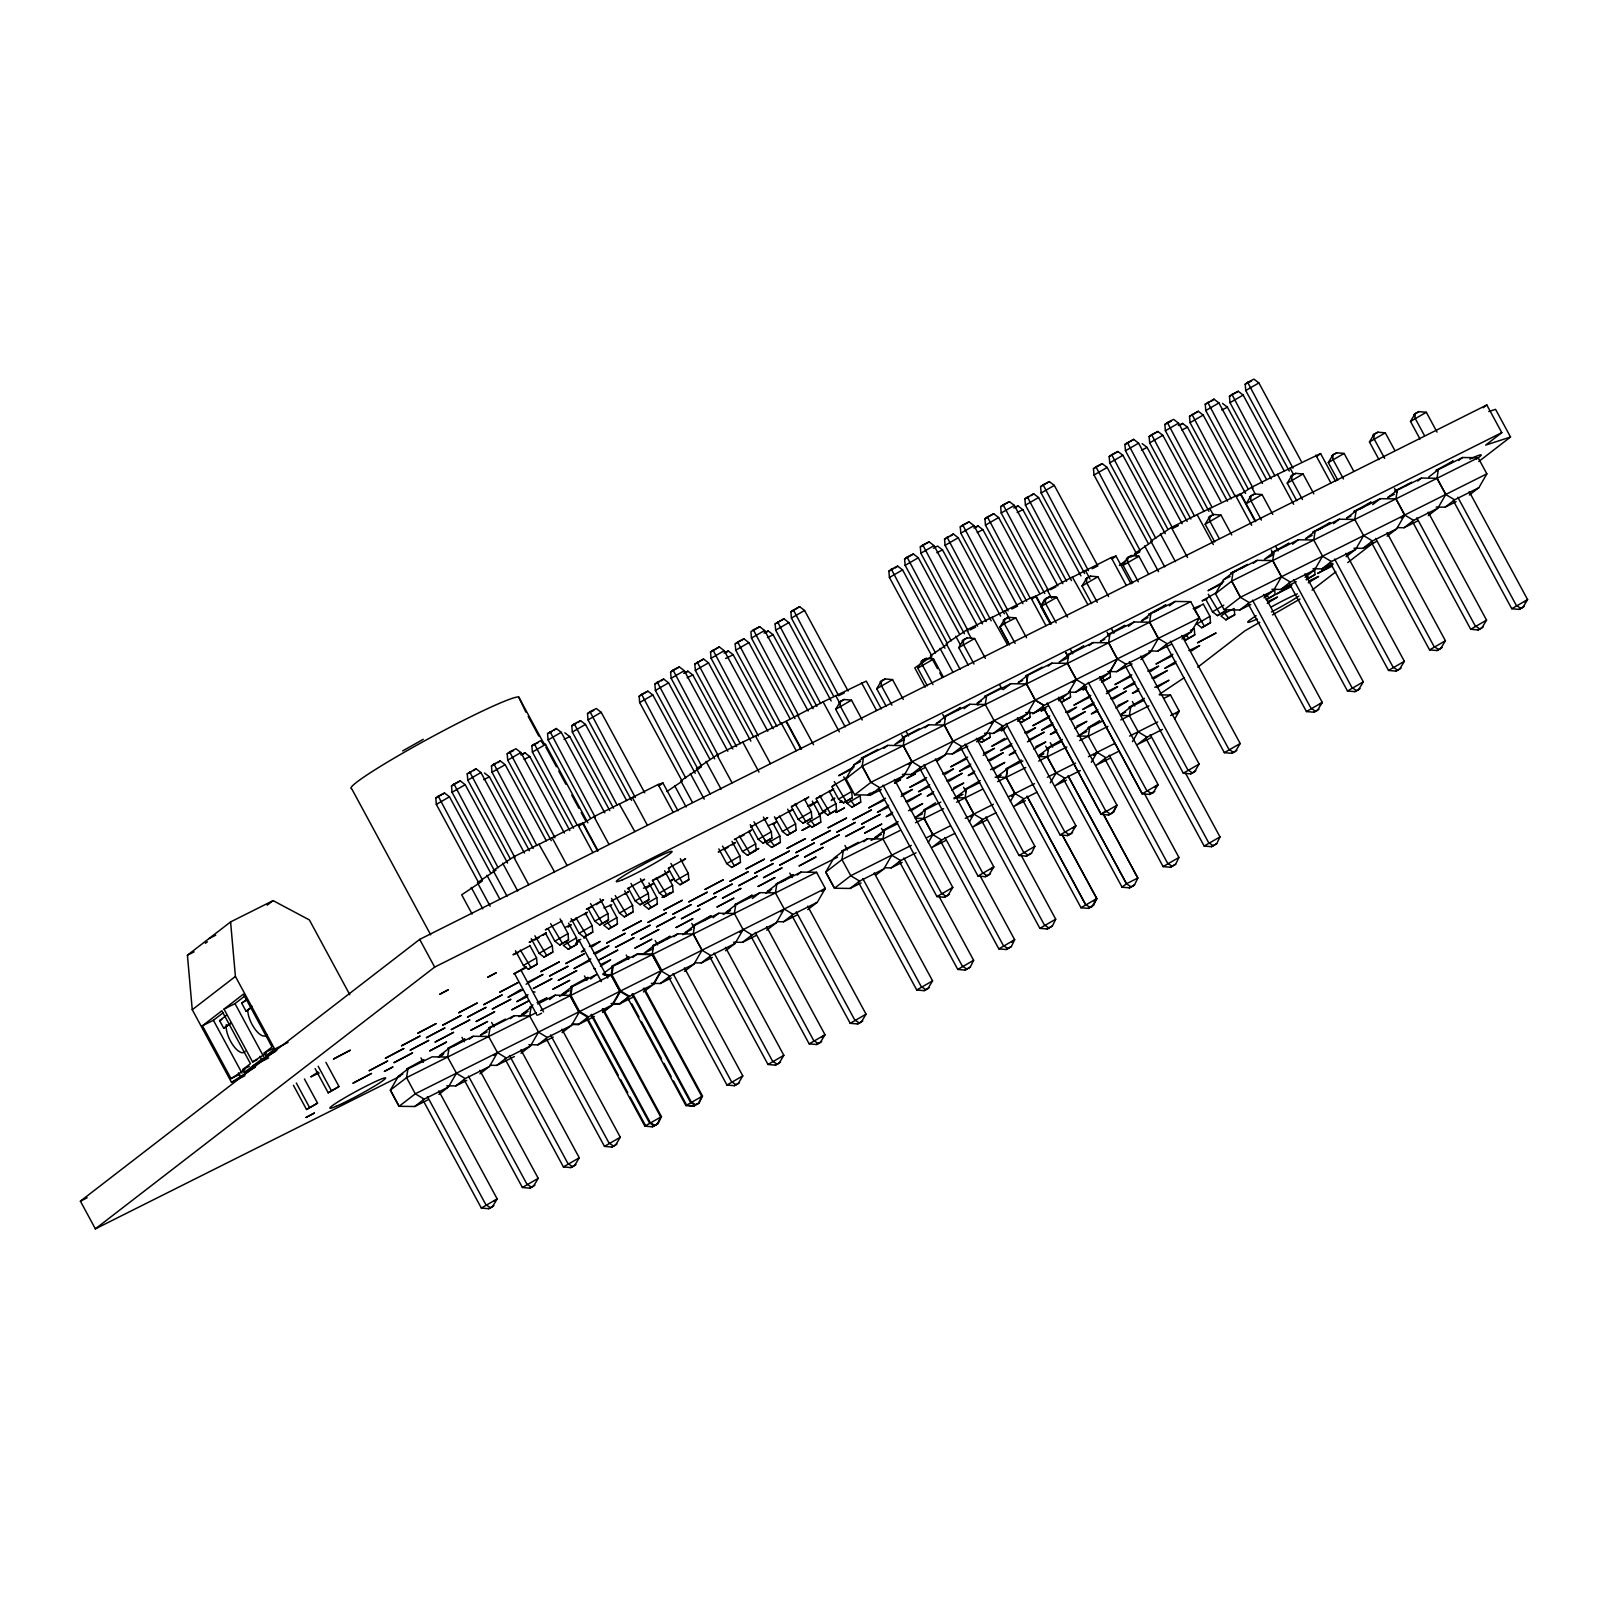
<?xml version="1.0" encoding="UTF-8"?>
<svg xmlns="http://www.w3.org/2000/svg" width="1608" height="1608" viewBox="0 0 1608 1608"><rect width="100%" height="100%" fill="white"/><g stroke="black" fill="none" stroke-linecap="round" stroke-linejoin="round"><path stroke-width="1.5" d="M862.23 719.982L851.516 700.163L844.16 699.5L840.461 701.369L840.14 705.852L849.687 723.479M903.274 699.44L892.561 679.601L885.204 678.958L881.485 680.807L881.184 685.289L891.917 705.128M943.132 676.666L933.605 659.039L926.248 658.396L922.53 660.265L922.228 664.747L932.962 684.566M985.362 658.315L974.629 638.497L967.292 637.853L963.574 639.703L963.272 644.185L974.006 664.024M1015.15 643.401L1004.317 623.623L1004.739 619.1L999.834 627.08L1009.382 644.707M1050.406 624.145L1040.879 606.517L1056.838 597.332L1049.501 596.689L1045.662 598.598L1045.361 603.08L1056.195 622.859M1108.595 596.608L1097.882 576.769L1090.546 576.126L1086.827 577.996L1086.505 582.458L1097.239 602.296M1148.454 573.835L1138.926 556.207L1131.57 555.564L1127.851 557.433L1127.55 561.916L1138.283 581.734M1231.728 534.941L1220.995 515.103L1213.658 514.459L1209.94 516.329L1209.638 520.791L1219.165 538.419M1272.772 514.379L1262.039 494.56L1254.702 493.917L1250.984 495.766L1250.682 500.249L1261.396 520.087M1313.816 493.837L1303.083 473.998L1295.746 473.355L1292.028 475.224L1291.726 479.686L1302.44 499.525M1353.655 471.064L1344.127 453.436L1336.791 452.793L1333.072 454.662L1332.771 459.144L1343.484 478.963M1394.819 450.461L1385.292 432.833L1377.935 432.19L1374.217 434.039L1373.915 438.522L1384.649 458.36M1437.049 432.11L1426.336 412.271L1418.98 411.628L1415.261 413.497L1414.96 417.979L1424.487 435.607M488.752 1036.477L473.174 1036.276L448.933 1048.416L447.607 1057.099L456.451 1073.179L448.431 1087.008L424.21 1099.148L415.286 1093.802L406.563 1077.641L407.889 1068.978L432.13 1056.838L447.707 1057.039M529.796 1015.934L514.218 1015.733L489.978 1027.854L488.651 1036.537L497.475 1052.637L506.299 1058.024L530.519 1045.903L538.519 1032.075L529.675 1015.995L531.022 1007.311L521.494 1014.668L528.087 1011.352M602.94 973.865L613.231 966.147L611.884 974.81L620.728 990.91L612.728 1004.739L587.744 1017.241L578.82 1011.894L570.096 995.754L571.443 987.071L596.407 974.569L590.679 978.97M571.523 1024.517L578.217 1024.597L588.488 1016.859L579.563 1011.512L570.84 995.372L572.187 986.689L561.895 994.427L569.252 990.749M653.511 945.966L652.185 954.629L660.908 970.79L669.832 976.136L694.053 963.996L702.073 950.167L693.329 934.027L677.752 933.826L653.511 945.966L643.984 953.323L652.788 948.901M734.374 913.465L718.796 913.264L694.555 925.404L693.229 934.087L701.952 950.227L710.877 955.574L735.097 943.434L743.117 929.625L734.374 913.465L735.72 904.801L759.941 892.661L775.538 892.862M776.764 884.239L775.418 892.922L784.262 909.002L793.066 914.409L817.306 902.269L825.306 888.46L816.583 872.3L800.985 872.099L776.764 884.239L767.217 891.596L771.619 889.385M843.295 850.913L833.748 858.27L825.748 872.099L834.492 888.239L850.793 875.697L841.949 859.597L843.295 850.913L867.516 838.773L883.114 838.994M904.54 736.966L903.193 745.65L911.937 761.79L904.038 775.558L879.817 787.699L870.893 782.352L862.169 766.212L863.496 757.529L887.737 745.388L903.314 745.589L912.037 761.73L920.861 767.137L945.082 754.996L953.082 741.187L944.358 725.027L928.781 724.826L904.54 736.966L895.013 744.323L903.817 739.921M897.545 823.738L884.34 830.371L882.993 839.034L891.837 855.134L883.837 868.963L876.199 874.832M940.801 802.09L925.384 809.809L924.037 818.492L932.761 834.632L941.685 839.979L954.911 833.366M985.402 704.485L969.805 704.284L945.584 716.404L944.238 725.087L952.981 741.248L961.906 746.574L986.126 734.454L994.126 720.625L985.282 704.545L986.629 695.862L1010.849 683.722L1026.447 683.923L1035.17 700.083L1044.094 705.409L1034.446 712.826L1047.773 706.153M979.634 782.634L966.428 789.247L965.081 797.93L973.805 814.07L982.729 819.417L995.955 812.804M1010.387 801.367L1014.97 793.468L1006.226 777.327L1007.573 768.644L1022.889 760.986M1066.405 780.101L1055.29 785.669L1064.938 778.252L1055.893 772.966L1047.17 756.825L1048.617 748.082L1038.969 755.499L1043.491 753.247M1089.119 645.552L1093.058 642.557L1068.717 654.757L1067.37 663.421L1076.214 679.521L1085.139 684.867L1109.359 672.727L1117.379 658.918L1108.636 642.758L1109.862 634.135L1134.102 621.994L1149.68 622.216L1158.403 638.356L1150.403 652.185L1140.876 659.541M1091.33 762.232L1097.159 752.303L1088.314 736.223L1089.661 727.54L1102.867 720.907M1132.494 741.63L1138.203 731.74L1129.359 715.66L1130.705 706.977L1143.911 700.364M1150.906 613.593L1149.579 622.256L1158.303 638.416L1167.227 643.763L1191.448 631.622L1199.447 617.794L1190.724 601.653L1175.146 601.452L1150.906 613.593L1141.379 620.949L1147.971 617.633M1273.536 590.518L1249.315 602.638L1240.391 597.312L1231.648 581.151L1232.994 572.468L1257.215 560.348L1272.812 560.549L1281.536 576.689L1273.536 590.518L1263.988 597.874M1313.857 539.986L1298.259 539.785L1274.038 551.926L1272.692 560.609L1281.415 576.749L1290.34 582.096L1314.58 569.956L1322.58 556.147L1313.736 540.047L1315.083 531.364L1339.303 519.223L1354.901 519.444M1394.337 494.259L1387.744 497.555L1397.272 490.199L1421.512 478.058L1437.09 478.279L1445.813 494.42L1437.813 508.228L1413.593 520.369L1404.668 515.022L1395.925 498.882L1380.347 498.681L1356.127 510.821L1354.78 519.484L1363.624 535.585L1372.428 540.991L1396.669 528.851L1404.668 515.022L1396.045 498.822M1395.925 498.882L1397.272 490.199M1438.316 469.636L1436.969 478.32L1445.713 494.48L1454.637 499.827L1478.857 487.686L1486.857 473.857L1478.134 457.717L1462.536 457.516L1438.316 469.636L1428.788 477.013M422.964 1100.073L481.335 1208.05L488.691 1208.693L492.41 1206.824L497.173 1198.905L438.803 1090.927M464.008 1079.511L522.379 1187.488L529.736 1188.131L533.434 1186.282L538.218 1178.342L479.847 1070.365M505.053 1058.968L563.423 1166.946L570.76 1167.589L574.478 1165.72L579.262 1157.8L520.891 1049.823M546.097 1038.406L604.467 1146.383L611.804 1147.027L615.522 1145.157L620.306 1137.238L561.936 1029.261M845.205 726.937L835.678 709.289L840.461 701.369M657.411 1123.791L660.727 1116.997L602.337 1009.02M655.943 1124.937L658.154 1123.429L661.471 1116.635L603.08 1008.658M886.249 706.374L876.722 688.747L881.485 680.807M698.455 1103.249L701.771 1096.455L643.381 988.478M696.988 1104.374L699.199 1102.867L702.515 1096.073L644.125 988.096M927.293 685.812L917.766 668.184L922.53 660.265M668.586 977.061L726.957 1085.038L734.313 1085.681L738.032 1083.812L742.795 1075.893L684.425 967.915M968.338 665.27L958.79 647.642L963.574 639.703M709.63 956.499L768.001 1064.476L775.357 1065.119L779.076 1063.27L783.84 1055.33L725.469 947.353M750.775 935.896L809.166 1043.873L816.502 1044.517L820.221 1042.647L825.004 1034.728L766.614 926.751M791.819 915.334L850.21 1023.311L857.546 1023.954L861.265 1022.105L866.049 1014.166L807.658 906.188M1091.571 603.543L1082.043 585.915L1086.827 577.996M878.571 788.623L936.941 896.601L944.278 897.244L947.996 895.375L952.78 887.455L894.41 779.478M1132.615 582.98L1123.087 565.353L1127.851 557.433M858.35 882.028L916.741 989.985L924.077 990.649L927.796 988.779L932.58 980.86L874.189 872.883M919.615 768.061L977.986 876.038L985.322 876.682L989.041 874.832L993.824 866.893L935.454 758.936M899.395 861.466L957.785 969.443L965.122 970.086L970.307 967.091L973.624 960.298L939.072 896.4M960.639 747.519L1019.03 855.496L1026.366 856.139L1031.552 853.144L1034.869 846.351L976.478 738.373L981.423 742.333L990.186 737.268L989.824 733.047M1214.703 541.876L1205.156 524.248L1209.94 516.329M940.439 840.904L998.829 948.881L1006.166 949.524L1011.352 946.549L1014.668 939.735L980.116 875.837M1001.683 726.957L1060.074 834.934L1067.41 835.577L1071.129 833.728L1075.913 825.788L1017.522 717.811M1250.984 495.766L1246.2 503.706L1262.039 494.56M981.483 820.361L1039.873 928.339L1047.21 928.982L1052.396 925.987L1055.712 919.193L1021.16 855.275M1113.64 812.04L1116.957 805.246L1058.566 697.269M1042.848 706.354L1101.219 814.331L1108.575 814.975L1112.294 813.105L1117.057 805.186L1101.118 814.372L1042.728 706.414M1296.772 500.771L1287.244 483.144L1292.028 475.224M1093.44 905.425L1096.736 898.631L1062.185 834.733L1096.857 898.57L1091.973 906.55M1153.217 792.603L1158.102 784.624L1099.611 676.707M1337.816 480.209L1328.288 462.581L1333.072 454.662M1134.464 884.882L1137.901 878.028L1103.349 814.11L1137.781 878.068L1126.424 883.777L1068.034 775.8L1126.545 883.717L1121.942 887.214L1129.399 887.817L1133.117 885.948M1124.937 665.25L1183.307 773.207L1190.664 773.87L1194.362 772.001L1199.146 764.081L1140.775 656.104M1378.981 459.607L1369.453 441.979L1374.217 434.039M1104.716 758.634L1163.107 866.611L1170.443 867.255L1175.629 864.26L1178.945 857.466L1144.393 793.568M1165.981 644.687L1224.351 752.665L1231.688 753.308L1235.406 751.438L1240.19 743.519L1181.82 635.542M1420.025 439.044L1410.497 421.417L1415.261 413.497M1145.76 738.072L1204.151 846.049L1211.487 846.692L1216.673 843.718L1219.99 836.904L1185.438 773.006M1248.049 603.583L1306.44 711.56L1313.776 712.203L1317.495 710.334L1322.278 702.415L1263.888 594.437M1289.093 583.021L1347.484 690.998L1354.82 691.641L1358.539 689.792L1363.323 681.852L1304.932 573.875M1330.138 562.478L1388.528 670.435L1395.865 671.099L1399.583 669.229L1404.367 661.31L1345.976 553.333M1371.182 541.916L1429.572 649.893L1436.909 650.536L1440.627 648.667L1445.411 640.748L1387.021 532.771M1412.347 521.314L1470.717 629.271L1478.053 629.934L1481.772 628.065L1486.556 620.125L1428.185 512.168M1453.371 500.751L1511.761 608.728L1519.098 609.372L1522.816 607.502L1527.6 599.583L1469.209 491.606M407.889 1068.978L398.362 1076.335L390.362 1090.144L399.085 1106.304L414.683 1106.505L427.889 1099.872M479.948 1073.802L489.475 1066.446L497.475 1052.637L493.777 1055.471M562.036 1032.698L571.564 1025.341L579.563 1011.512M653.029 984.558L661.029 970.729L652.285 954.589L636.708 954.368L632.889 957.323M653.773 984.176L661.772 970.348L653.029 954.207L637.451 954.006L612.487 966.508L611.14 975.192L619.864 991.332L628.788 996.679L653.773 984.176L643.481 991.915M881.284 789.528L870.27 795.055L854.692 794.854L845.969 778.694L853.969 764.885L863.496 757.529M766.714 930.188L776.262 922.831L784.262 909.002L780.543 911.836M928.298 842.471L932.881 834.572L924.158 818.432L915.253 818.311M1017.623 721.248L1027.17 713.892L1035.17 700.083M969.343 821.929L973.925 814.03L965.202 797.869L954.067 797.729M1068.215 693.349L1076.335 679.46L1067.591 663.32L1051.893 663.179L1027.673 675.3L1026.326 683.983L1027.793 675.239L1018.125 682.656L1022.648 680.405M1092.937 642.617L1108.636 642.758L1117.258 658.958L1109.259 672.787L1099.832 680.083M1050.285 782.794L1056.114 772.865L1047.27 756.765M1250.783 604.487L1239.768 609.995L1224.19 609.794L1215.447 593.654L1223.447 579.825L1232.994 572.468M1174.684 719.098L1179.247 711.198L1170.524 695.038L1159.388 694.897M1346.077 556.77L1355.624 549.413L1363.624 535.585M529.695 945.946L513.012 954.73L518.419 952.459M561.996 921.022L545.333 929.806L547.122 929.223M505.414 1019.11L488.752 1027.894L490.54 1027.311M535.042 992.035L533.635 991.915M584.749 938.067L583.704 937.966M611.784 904.842L603.904 907.997M593.975 968.639L595.261 968.74M878.068 749.388L861.385 758.172L866.792 755.901M919.113 728.846L902.43 737.61L904.239 737.027M858.411 842.331L841.728 851.114L843.537 850.531M1001.201 687.721L984.518 696.505L986.327 695.922M1042.245 667.179L1025.562 675.943L1027.371 675.36M1202.543 604.608L1193.176 608.548M1247.466 564.408L1230.783 573.172L1236.19 570.9M1411.623 482.179L1394.96 490.963L1396.769 490.38M554.479 871.757L539.002 844.341L577.815 824.723L582.578 823.175L597.613 850.994M634.798 831.537L619.341 804.1L658.134 784.503L662.898 782.955L677.953 810.774M758.996 772.061L742.795 742.112L785.93 721.329L800.965 749.147M839.316 731.821L823.115 701.872L866.27 681.109L881.305 708.927M1007.573 644.848L992.096 617.432L1030.909 597.814L1035.673 596.266L1050.707 624.085M1087.892 604.628L1072.435 577.192L1111.228 557.594L1115.992 556.046L1131.027 583.845M1213.316 544.529L1197.116 514.58L1240.25 493.817L1255.285 521.615M1293.636 504.289L1277.435 474.34L1320.59 453.577L1335.625 481.395M244.878 1075.712L231.532 1082.385L192.256 1009.723L187.412 955.212L230.587 921.927L273.099 900.621L309.379 919.937L349.8 994.709M267.209 905.163L273.099 900.621M478.681 882.752L436.331 804.402L435.788 798.091L438.26 796.181L444.552 793.025L449.476 796.804L490.661 872.983M494.42 870.611L452.049 792.282L451.506 785.95L453.999 784.041L460.27 780.885L465.194 784.684L507.565 863.034M510.138 858.491L467.787 780.141L467.245 773.83L476.008 768.765L480.933 772.543L524.469 853.064M444.552 793.025L435.788 798.091M460.27 780.885L451.506 785.95M473.536 770.674L476.008 768.765M436.331 804.402L449.476 796.804M452.049 792.282L465.194 784.684M467.787 780.141L480.933 772.543M533.193 848.441L492.008 772.262L491.465 765.951L493.937 764.041L500.229 760.885L505.153 764.684L546.338 840.843M551.263 840.662L507.726 760.142L507.183 753.81L509.656 751.901L515.947 748.745L520.871 752.544L564.408 833.065M497.756 762.795L500.229 760.885M492.008 772.262L505.153 764.684M507.726 760.142L520.871 752.544M573.574 828.22L532.389 752.041L531.846 745.73L540.61 740.665L545.534 744.444L587.885 822.793M590.478 818.251L548.107 739.921L547.564 733.59L556.328 728.524L561.252 732.323L604.789 812.844M522.399 754.715L524.891 752.785L529.816 756.584L569.815 830.572M553.856 730.434L556.328 728.524M192.256 1009.723L235.411 976.438L230.587 921.927M532.389 752.041L545.534 744.444M548.107 739.921L561.252 732.323M613.512 808.201L572.327 732.042L571.785 725.71L574.257 723.801L580.548 720.665L585.473 724.444L626.658 800.623M631.582 800.422L588.046 719.902L587.503 713.59L589.995 711.681L596.287 708.525L601.211 712.324L644.748 792.844M578.076 722.575L580.548 720.665M572.327 732.042L585.473 724.444M588.046 719.902L601.211 712.324M239.793 1074.224L231.029 1078.626L202.447 1025.763L221.864 1010.769L250.446 1063.632L242.707 1069.601L244.295 1072.536L255.27 1067.049L231.532 1082.385M256.999 1059.772L252.597 1061.963L224.035 1009.12L243.451 994.126L272.033 1046.989L264.194 1053.019L265.782 1055.953L276.757 1050.466M202.447 1025.763L213.402 1020.276L223.13 1012.779M224.035 1009.12L234.989 1003.613L244.697 996.136M682.053 780.905L639.682 702.555L639.14 696.244L641.612 694.334L647.903 691.179L652.828 694.978L695.199 773.307M697.771 768.785L655.401 690.435L654.878 684.103L657.35 682.194L663.642 679.058L668.566 682.837L709.751 759.016M714.676 758.815L671.139 678.295L670.596 671.983L673.069 670.074L679.36 666.918L684.284 670.697L727.821 751.237M231.049 1023.251L223.773 1028.296L219.613 1020.618L226.406 1015.372M251.33 1007.754L246.044 1011.231L241.702 1003.191L246.346 999.613M246.989 999.714L241.702 1003.191M647.903 691.179L639.14 696.244M661.149 680.968L663.642 679.058M679.36 666.918L670.596 671.983M639.682 702.555L652.828 694.978M655.401 690.435L668.566 682.837M671.139 678.295L684.284 670.697M736.544 746.594L695.359 670.415L694.817 664.104L703.58 659.039L708.505 662.838L750.876 741.187M753.448 736.645L711.078 658.295L710.535 651.964L719.299 646.918L724.223 650.697L767.78 731.218M223.773 1028.296L230.547 1023.05M246.044 1011.231L252.235 1006.447M685.39 673.089L687.862 671.179L692.787 674.958L732.786 748.966M703.58 659.039L694.817 664.104M719.299 646.918L710.535 651.964M695.359 670.415L708.505 662.838M711.078 658.295L724.223 650.697M776.925 726.374L735.74 650.195L735.198 643.883L737.67 641.974L743.961 638.818L748.886 642.617L790.071 718.776M808.161 710.997L764.604 630.477L759.679 626.698L753.388 629.833L750.916 631.743L751.459 638.074L794.995 718.595M725.771 652.868L728.243 650.959L733.168 654.737L773.167 728.725M743.961 638.818L735.198 643.883M759.679 626.698L753.026 630.698M735.74 650.195L748.886 642.617M751.459 638.074L764.604 630.477M816.864 706.374L775.679 630.195L775.136 623.884L783.92 618.819L788.845 622.597L831.195 700.947M833.768 696.405L791.417 618.055L790.875 611.743L799.638 606.678L804.563 610.477L848.099 690.998M765.709 632.848L768.182 630.939L773.106 634.738L813.125 708.726M783.92 618.819L775.136 623.884M799.638 606.678L790.875 611.743M775.679 630.195L788.845 622.597M791.417 618.055L804.563 610.477M482.199 881.124L461.697 894.812L472.109 914.068M496.088 870.049L477.435 882.671L490.159 906.208M539.444 843.959L513.635 856.863L493.153 870.551L507.043 896.219M231.029 1078.626L244.979 1069.642M252.597 1061.963L266.466 1053.059M931.776 655.843L889.425 577.493L888.882 571.162L891.355 569.252L897.646 566.116L902.57 569.895L944.941 648.245M947.514 643.702L905.143 565.353L904.6 559.041L907.073 557.132L913.364 553.976L918.289 557.775L959.473 633.934M964.398 633.753L920.861 553.232L920.319 546.901L922.811 544.991L929.102 541.856L934.027 545.635L977.563 626.155M895.174 568.026L897.646 566.116M913.364 553.976L904.6 559.041M929.102 541.856L920.319 546.901M244.295 1072.536L261.481 1059.29L275.31 1051.572M265.782 1055.953L274.707 1049.079L288.033 1042.406M400.291 1076.154L95.374 1228.854L80.4 1201.156L419.688 939.394L1486.817 404.955L1501.792 432.652L1485.651 445.114L1510.535 437.014L1495.561 409.336L1488.767 411.527M889.425 577.493L902.57 569.895M905.143 565.353L918.289 557.775M920.861 553.232L934.027 545.635M986.287 621.532L945.082 545.353L944.559 539.042L953.323 533.977L958.247 537.755L1000.598 616.105M1004.357 613.754L960.82 533.213L960.277 526.901L962.75 524.992L969.041 521.836L973.966 525.635L1017.502 606.156L1011.834 608.99M950.851 535.886L953.323 533.977M969.041 521.836L960.277 526.901M578.759 826.13L593.975 816.643L619.763 803.719M945.082 545.353L958.247 537.755M960.82 533.213L973.966 525.635M1026.668 601.291L985.463 525.133L984.94 518.801L987.412 516.892L993.704 513.756L998.628 517.535L1039.813 593.714M1044.738 593.513L1001.201 512.992L1000.658 506.681L1003.131 504.771L1009.422 501.616L1014.346 505.414L1057.883 585.935M975.493 527.786L977.965 525.876L982.89 529.675L1022.909 603.663M993.704 513.756L984.94 518.801M1009.422 501.616L1000.658 506.681M985.463 525.133L998.628 517.535M1001.201 512.992L1014.346 505.414M1066.606 581.292L1025.422 505.113L1024.879 498.802L1033.642 493.736L1038.567 497.535L1080.938 575.885M1084.676 573.513L1041.14 492.993L1040.597 486.681L1043.09 484.752L1049.361 481.616L1054.285 485.395L1097.842 565.915L1092.174 568.75M1015.452 507.786L1017.924 505.877L1022.849 509.656L1062.848 583.664M1031.17 495.646L1033.642 493.736M1049.361 481.616L1040.597 486.681M659.099 785.89L662.898 782.955M1025.422 505.113L1038.567 497.535M1041.14 492.993L1054.285 485.395M95.374 1228.854L434.662 967.091L1501.792 432.652M666.958 791.498L681.892 781.387M699.44 768.202L680.787 780.845L692.344 802.231M710.394 794.372L696.505 768.704L717.007 755.016L742.795 742.112M1136.374 553.373L1094.003 475.023L1093.46 468.712L1095.932 466.802L1102.224 463.647L1107.148 467.446L1148.333 543.604M1152.092 541.253L1109.721 462.903L1109.198 456.571L1111.671 454.662L1117.962 451.526L1122.886 455.305L1165.237 533.655M1167.81 529.112L1125.459 450.763L1124.917 444.451L1133.68 439.386L1138.605 443.185L1182.141 523.705M1102.224 463.647L1093.46 468.712M1117.962 451.526L1109.198 456.571M1133.68 439.386L1124.917 444.451M1094.003 475.023L1107.148 467.446M1109.721 462.903L1122.886 455.305M1125.459 450.763L1138.605 443.185M1190.865 519.062L1149.68 442.883L1149.137 436.572L1151.609 434.662L1157.901 431.507L1162.825 435.306L1204.01 511.465M1208.935 511.284L1165.398 430.763L1164.855 424.452L1167.348 422.522L1173.619 419.386L1178.543 423.165L1220.914 501.515M1157.901 431.507L1149.137 436.572M1149.68 442.883L1162.825 435.306M1165.398 430.763L1178.543 423.165M1231.246 498.842L1190.061 422.663L1189.518 416.351L1198.282 411.286L1203.206 415.085L1245.577 493.415M1248.15 488.892L1205.779 410.542L1205.236 404.211L1214 399.166L1218.924 402.945L1262.481 483.465M1180.091 425.336L1182.563 423.427L1187.488 427.205L1227.487 501.214M1198.282 411.286L1189.518 416.351M1211.527 401.075L1214 399.166M1190.061 422.663L1203.206 415.085M1205.779 410.542L1218.924 402.945M1271.184 478.842L1229.999 402.663L1229.457 396.352L1231.949 394.442L1238.24 391.287L1243.165 395.065L1284.35 471.244M1289.274 471.064L1245.738 390.523L1245.195 384.211L1247.667 382.302L1253.959 379.146L1258.883 382.945L1301.234 461.295M293.42 1085.259L306.505 1109.48L317.54 1103.168L304.435 1078.948M315.108 1068.576L328.193 1092.797L339.007 1086.546L325.901 1062.325M1238.24 391.287L1229.457 396.352M317.54 1103.168L306.505 1109.48M339.007 1086.546L328.193 1092.797M844.16 699.5L838.994 702.495M1229.999 402.663L1243.165 395.065M1245.738 390.523L1258.883 382.945M835.678 709.289L851.516 700.163M885.204 678.958L880.038 681.953M876.722 688.747L892.561 679.601M515.464 950.77L523.404 965.443L536.549 957.865L529.756 945.283M531.203 938.65L539.122 953.323L552.288 945.725L545.474 933.142M548.047 928.6L554.861 941.182L568.006 933.605L560.066 918.912M926.248 658.396L921.082 661.39M947.353 644.185L930.509 655.762L937.464 668.606M992.538 617.03L966.73 629.954L946.248 643.642L960.117 669.31M917.766 668.184L933.605 659.039M523.404 965.443L528.328 969.242L537.092 964.177L536.549 957.865M539.122 953.323L544.047 957.102L552.83 952.057L552.288 945.725M554.861 941.182L559.785 944.981L568.549 939.916L568.006 933.605M537.092 964.177L528.328 969.242M552.83 952.057L544.047 957.102M568.549 939.916L559.785 944.981M576.508 937.846L563.363 945.444L568.287 949.243L577.051 944.177L576.508 937.846L568.569 923.173M571.141 918.63L579.081 933.303L592.226 925.726L585.433 913.143M588.005 908.6L594.799 921.183L607.945 913.585L600.025 898.912M967.292 637.853L962.107 640.828M958.79 647.642L974.629 638.497M568.287 949.243L577.051 944.177M579.081 933.303L584.005 937.102L592.769 932.037L592.226 925.726M594.799 921.183L599.724 924.962L608.487 919.917L607.945 913.585M592.769 932.037L584.005 937.102M608.487 919.917L599.724 924.962M616.889 917.625L603.744 925.223L608.668 929.002L617.432 923.957L616.889 917.625L610.075 905.043M611.522 898.41L619.462 913.083L632.607 905.505L624.668 890.832M628.386 888.38L635.18 900.962L648.325 893.365L640.406 878.692M406.663 1077.601L390.362 1090.144L399.085 1106.304L415.407 1093.741L825.306 888.46L821.708 891.234M448.933 1048.416L439.406 1055.773L443.808 1053.562M1006.869 618.417L1008.337 617.291L1015.794 617.874L1026.507 637.713M1031.854 599.201L1035.673 596.266M608.668 929.002L617.432 923.957M619.462 913.083L624.386 916.882L633.15 911.816L632.607 905.505M635.18 900.962L640.105 904.741L648.868 899.676L648.325 893.365M999.834 627.08L1004.437 623.562M633.15 911.816L624.386 916.882M648.868 899.676L640.105 904.741M469.355 1039.23L473.174 1036.276M656.828 897.626L643.682 905.224L648.607 909.002L657.37 903.937L656.828 897.626L648.888 882.953M652.607 880.501L659.401 893.083L672.566 885.485L664.627 870.812M668.325 868.38L675.139 880.943L688.284 873.365L680.345 858.692M1045.783 598.538L1040.879 606.517L1044.316 599.663L1048.034 597.814M489.978 1027.854L480.45 1035.21L487.063 1031.914M1047.913 597.874L1049.501 596.689L1056.717 597.372L1067.551 617.15M648.607 909.002L657.37 903.937M659.401 893.083L664.325 896.882L673.089 891.817L672.566 885.485M675.139 880.943L680.063 884.742L688.827 879.676L688.284 873.365M673.089 891.817L664.325 896.882M688.827 879.676L680.063 884.742M510.399 1018.668L514.218 1015.733M1112.193 558.981L1115.992 556.046M1090.546 576.126L1085.36 579.121M1082.043 585.915L1097.882 576.769M549.534 999.593L555.262 995.171L570.84 995.372M718.836 848.923L726.756 863.617L739.921 856.019L731.982 841.346M735.68 838.894L742.494 851.476L755.639 843.878L748.846 831.316M750.273 824.663L758.212 839.336L771.358 831.758L763.418 817.085M414.683 1106.505L424.21 1099.148M1131.57 555.564L1126.404 558.559M1127.007 559.564L1119.389 565.433L1124.153 563.885M1137.419 557.594L1135.107 553.313L1151.951 541.735M1197.116 514.58L1171.327 527.484L1150.825 541.172L1164.715 566.84M883.918 748.323L887.737 745.388M846.069 778.654L862.27 766.152L871.013 782.292L854.692 794.854M726.756 863.617L731.68 867.395L740.464 862.33L739.921 856.019M742.494 851.476L747.418 855.255L756.182 850.21L755.639 843.878M758.212 839.336L763.137 843.135L771.9 838.069L771.358 831.758M1123.087 565.353L1138.926 556.207M438.904 1094.365L448.431 1087.008M740.464 862.33L731.68 867.395M756.182 850.21L747.418 855.255M771.9 838.069L763.137 843.135M764.443 839.416L766.714 843.597L779.86 836.019L773.066 823.437M774.493 816.804L782.433 831.477L795.578 823.879L787.659 809.206M791.357 806.754L798.151 819.336L811.316 811.738L804.502 799.176M446.803 1085.822L455.707 1085.943L465.255 1078.586L489.475 1066.446M924.962 727.781L928.781 724.826M766.714 843.597L771.639 847.396L780.403 842.331L779.86 836.019M782.433 831.477L787.357 835.255L796.121 830.19L795.578 823.879M798.151 819.336L803.075 823.135L811.859 818.07L811.316 811.738M780.403 842.331L771.639 847.396M796.121 830.19L787.357 835.255M811.859 818.07L803.075 823.135M945.584 716.404L936.057 723.781L940.459 721.57M820.241 815.779L807.095 823.376L812.02 827.175L820.784 822.11L820.241 815.779L812.301 801.106M816.02 798.673L822.814 811.256L835.959 803.658L829.165 791.076M831.738 786.533L838.532 799.116L851.697 791.518L843.758 776.845M490.078 1065.3L496.751 1065.38L506.299 1058.024M1213.658 514.459L1208.472 517.454M1236.874 496.53L1251.647 487.264L1277.435 474.34M964.096 708.686L969.805 704.284M812.02 827.175L820.784 822.11M822.814 811.256L827.738 815.035L836.502 809.97L835.959 803.658M838.532 799.116L843.456 802.894L852.24 797.849L851.697 791.518M1205.156 524.248L1220.995 515.103M520.992 1053.26L530.519 1045.903M836.502 809.97L827.738 815.035M852.24 797.849L843.456 802.894M673.933 936.76L677.752 933.826M847.034 803.377L860.179 795.779L860.722 802.09L851.959 807.156L847.034 803.377L844.763 799.176M986.629 695.862L977.101 703.219L981.503 701.008M528.891 1044.718L537.796 1044.838L547.343 1037.482L571.564 1025.341M694.555 925.404L685.028 932.761L691.641 929.444M1254.702 493.917L1249.516 496.892M1003.231 689.611L1010.849 683.722M851.959 807.156L860.722 802.09M870.169 793.126L867.677 795.035L873.968 791.88M908.44 764.524L912.037 761.73M870.27 795.055L879.817 787.699M713.068 917.686L718.796 913.264M735.72 904.801L726.173 912.158L730.595 909.947M1316.771 456.511L1320.59 453.577M894.51 782.915L904.038 775.558M1295.746 473.355L1290.561 476.35M1048.074 666.114L1052.014 663.119M1287.244 483.144L1303.083 473.998M602.437 1012.457L611.985 1005.1L619.984 991.292L611.241 975.131L604.568 975.051M603.181 1012.095L612.728 1004.739M902.41 774.373L911.314 774.493L920.861 767.137M752.323 898.55L759.941 892.661M1068.817 654.697L1059.169 662.114L1067.993 657.692M612.568 1003.955L619.261 1004.035L628.788 996.679M937.464 760.885L945.082 754.996M1336.791 452.793L1331.605 455.788M1328.288 462.581L1344.127 453.436M990.528 723.399L994.126 720.625M945.685 753.85L952.358 753.951L961.906 746.574M797.166 875.053L800.985 872.099M1109.862 634.135L1100.334 641.491L1104.736 639.28M651.381 983.372L660.305 983.493L669.832 976.136M976.599 741.811L986.126 734.454M1377.935 432.19L1372.77 435.185M1128.374 626.416L1134.102 621.994M1369.453 441.979L1385.292 432.833M684.526 971.353L694.053 963.996M981.423 742.333L990.186 737.268M984.498 733.268L993.402 733.389L1002.95 726.032L1027.17 713.892M739.62 932.338L743.218 929.565L752.021 934.972L776.262 922.831M694.656 962.85L701.349 962.931L710.877 955.574M1418.98 411.628L1413.794 414.623M863.697 841.728L867.516 838.773M1169.418 605.874L1175.146 601.452M842.069 859.536L825.748 872.099L834.492 888.239L850.069 888.44L861.084 882.933M1072.496 682.355L1076.335 679.46M1410.497 421.417L1426.336 412.271M1018.085 719.801L1021.361 722.314L1030.145 717.248L1029.602 710.937M725.57 950.79L735.097 943.434M1030.145 717.248L1021.361 722.314M884.34 830.371L874.792 837.728L881.405 834.411M733.59 942.208L742.494 942.328L752.021 934.972M1058.667 700.706L1068.315 693.289L1043.974 705.47L1035.07 700.123M1058.466 699.56L1061.742 702.093L1070.526 697.028L1069.983 690.716M1068.817 692.184L1075.611 692.224L1085.139 684.867M1070.526 697.028L1061.742 702.093M925.384 809.809L915.836 817.165L922.449 813.849M776.865 921.685L783.538 921.766L793.066 914.409M1253.396 563.282L1257.215 560.348M1215.568 593.593L1231.768 581.091L1240.492 597.251L1224.19 609.794M1110.465 677.028L1101.701 682.093L1110.465 677.028L1109.922 670.717M807.759 909.625L817.306 902.269M1107.731 671.541L1116.635 671.662L1126.183 664.305L1150.403 652.185M966.428 789.247L956.881 796.603L961.282 794.412M1274.038 551.926L1264.491 559.282L1273.315 554.861M1292.551 544.207L1298.259 539.785M850.069 888.44L859.617 881.083L883.837 868.963M1148.775 650.999L1157.68 651.119L1167.227 643.763M997.925 776.061L1007.573 768.644L1006.126 777.388L1014.849 793.528L1023.894 798.814L1014.246 806.231L1025.361 800.663M1315.083 531.364L1305.535 538.72L1312.148 535.424M1205.739 599.241L1212.532 611.804L1223.788 605.171M1181.92 638.979L1191.448 631.622M1483.239 407.728L1486.817 404.955M1333.575 523.645L1339.303 519.223M1182.724 637.331L1186 639.863L1194.784 634.798L1194.241 628.487L1190.463 630.376M1209.96 616.346L1196.814 623.944L1201.739 627.743L1210.502 622.678L1209.96 616.346L1203.166 603.784M1217.457 615.603L1226.221 610.537L1217.457 615.603L1212.532 611.804M884.44 867.797L891.113 867.898L900.641 860.541L916.057 852.803M1194.784 634.798L1186 639.863M1210.502 622.678L1201.739 627.743M1356.127 510.821L1346.579 518.178L1350.981 515.967M1224.753 613.211L1221.035 616.065L1225.959 619.864L1234.723 614.799L1234.18 608.487L1224.753 613.211L1228.432 617.954L1234.723 614.799M1372.709 504.57L1380.347 498.681M970.207 816.864L973.925 814.03M1225.959 619.864L1228.432 617.954M941.685 839.979L932.158 847.336L945.363 840.723M1239.768 609.995L1249.315 602.638M1089.661 727.54L1080.114 734.896L1086.727 731.58M1417.693 481.013L1421.512 478.058M1011.372 796.241L1015.07 793.407M1275.104 594.578L1266.34 599.643L1275.104 594.578L1274.742 590.357M982.729 819.417L973.202 826.773L986.407 820.16M1271.908 589.332L1280.812 589.453L1290.34 582.096M481.335 1208.05L497.173 1198.905L494.199 1201.196M1130.705 706.977L1121.158 714.334L1125.58 712.123M1305.033 577.312L1314.58 569.956M488.691 1208.693L493.857 1205.698M1458.737 460.451L1462.536 457.516M1315.042 574.579L1306.279 579.624L1315.042 574.579L1314.5 568.247M1312.952 568.77L1321.856 568.89L1331.384 561.534L1355.624 549.413M522.379 1187.488L538.218 1178.342M1184.011 677.832L1159.348 694.354M1197.759 667.219L1244.914 630.838L1259.747 622.276M529.736 1188.131L534.901 1185.156M1093.46 755.137L1097.058 752.363L1105.982 757.71L1119.188 751.077M1401.07 517.796L1404.668 515.022L1401.171 517.756M1093.561 755.077L1097.159 752.303M1353.996 548.227L1362.901 548.348L1372.428 540.991M563.423 1166.946L579.262 1157.8M1312.048 590.156L1335.866 571.785M1347.765 562.599L1373.574 542.68M1478.777 461.516L1510.535 437.014M1387.121 536.208L1396.669 528.851M570.76 1167.589L575.945 1164.594M1105.982 757.71L1096.435 765.066L1109.661 758.433M1397.372 527.645L1404.045 527.726L1413.593 520.369M604.467 1146.383L620.306 1137.238M1428.286 515.605L1437.813 508.228M611.804 1147.027L616.99 1144.032M936.941 896.601L952.78 887.455M1175.649 713.972L1179.247 711.198L1170.604 715.52M1162.443 729.429L1147.006 737.147L1137.479 744.504L1150.685 737.891M1436.185 507.063L1445.09 507.183L1454.637 499.827M586.498 1018.165L644.888 1126.143L661.471 1116.635M944.278 897.244L949.464 894.249M1469.33 495.043L1478.857 487.686M644.888 1126.143L652.225 1126.786L658.154 1123.429M652.969 1126.424L654.436 1125.298L650.094 1122.324L591.724 1014.346M977.986 876.038L993.824 866.893L990.85 869.204M627.542 997.623L685.912 1105.58L702.515 1096.073M985.322 876.682L990.508 873.707M685.912 1105.58L693.269 1106.244L695.48 1104.736L691.139 1101.761L632.768 993.784M1019.03 855.496L1034.869 846.351M726.957 1085.038L742.795 1075.893M1026.366 856.139L1031.552 853.144M734.313 1085.681L739.479 1082.686M1060.074 834.934L1075.913 825.788L1072.938 828.1M768.001 1064.476L783.84 1055.33M1067.41 835.577L1072.596 832.582M775.357 1065.119L780.523 1062.144M1101.219 814.331L1105.701 810.874L1047.21 702.957M809.166 1043.873L825.004 1034.728L822.01 1037.019M1108.455 815.035L1113.741 811.98M816.502 1044.517L821.688 1041.522M1142.263 793.769L1083.892 685.792L1142.162 793.829L1158.102 784.624L1155.006 786.975M850.21 1023.311L866.049 1014.166M857.546 1023.954L862.732 1020.979M1183.307 773.207L1199.146 764.081M1190.664 773.87L1195.829 770.875M916.741 989.985L932.58 980.86M1224.351 752.665L1240.19 743.519M924.077 990.649L929.263 987.654M1231.688 753.308L1236.874 750.313M957.785 969.443L973.624 960.298M965.122 970.086L970.307 967.091M998.829 948.881L1014.668 939.735L1011.673 942.047M1306.44 711.56L1322.278 702.415L1319.284 704.706M1006.166 949.524L1011.352 946.549M1313.776 712.203L1318.962 709.208M1039.873 928.339L1055.712 919.193M1347.484 690.998L1363.323 681.852M1047.21 928.982L1052.396 925.987M1354.82 691.641L1360.006 688.646M1093.762 900.942L1096.857 898.57L1080.898 907.776L1088.355 908.359M1388.528 670.435L1404.367 661.31M1395.865 671.099L1401.05 668.104M1429.572 649.893L1445.411 640.748M1436.909 650.536L1442.095 647.542M1133.017 886.008L1134.585 884.822L1129.298 887.857L1130.866 886.691L1126.424 883.777M1163.107 866.611L1178.945 857.466M1470.717 629.271L1486.556 620.125M1170.443 867.255L1175.629 864.26M1478.053 629.934L1483.239 626.939M1204.151 846.049L1219.99 836.904M1511.761 608.728L1527.6 599.583L1524.625 601.874M1211.487 846.692L1216.673 843.718M1519.098 609.372L1524.283 606.377M543.162 935.253L546.358 932.801L529.173 942.268L530.962 941.685M584.206 914.711L587.402 912.259L570.217 921.706L575.624 919.434M568.066 927.173L571.242 924.721L565.835 926.992M641.411 881.686L644.587 879.234L627.421 888.681L629.21 888.098M625.251 894.148L628.447 891.696L611.261 901.163L613.05 900.58M682.455 861.124L685.631 858.672L668.466 868.139L670.255 867.556M764.544 820.02L767.719 817.567L750.554 827.035L752.343 826.452M748.383 832.482L751.579 830.029L734.394 839.497L736.183 838.914M732.243 844.944L735.419 842.491L718.233 851.959L720.042 851.376M805.588 799.457L808.764 797.005L791.598 806.472L797.005 804.201M789.427 811.919L792.623 809.467L775.438 818.934L777.227 818.351M584.85 949.122L581.332 951.835L583.322 951.192M773.287 824.381L776.463 821.929L768.081 825.788M669.008 893.887L670.596 892.661L667.903 893.807M420.653 1062.004L423.849 1059.551L406.663 1068.998L408.452 1068.415M830.472 791.377L833.668 788.925L816.482 798.372L821.889 796.101M957.484 710.053L960.659 707.6L943.474 717.067L945.283 716.485M461.697 1041.441L464.893 1038.989L447.707 1048.456L449.496 1047.873M819.216 814.291L824.844 811.035M532.972 1004.879L529.796 1007.332L531.585 1006.749M841.386 801.226L839.798 802.452L842.491 801.307M1080.616 648.386L1083.792 645.934L1066.606 655.401L1072.013 653.129M584.83 979.774L588.025 977.322L570.84 986.789L572.629 986.206M1121.66 627.823L1124.836 625.371L1107.651 634.838L1109.46 634.255M625.874 959.212L629.07 956.76L611.884 966.227L613.673 965.644M1162.705 607.281L1165.88 604.829L1148.695 614.296L1150.504 613.713M666.918 938.67L670.114 936.218L652.928 945.665L654.717 945.082M979.714 738.956L978.126 740.182L980.82 739.037M749.006 897.545L752.202 895.093L735.017 904.56L736.806 903.977M1285.837 545.614L1289.013 543.162L1271.827 552.629L1273.636 552.046M790.051 877.003L793.246 874.551L776.061 883.998L777.85 883.415M1326.881 525.052L1330.057 522.6L1312.872 532.067L1314.681 531.484M1367.926 504.51L1371.101 502.038L1353.916 511.505L1355.725 510.922M1450.014 463.385L1453.19 460.933L1436.004 470.4L1437.793 469.817M1347.685 553.996L1350.358 552.227M823.115 701.872L786.372 721.128L801.407 748.926M931.635 656.325L914.791 667.903L925.203 687.159M1072.858 576.81L1036.095 596.045L1051.15 623.864M1130.746 557.031L1139.871 551.765L1135.107 553.313M596.246 904.621L603.543 899.776L586.377 909.244L591.784 906.972M318.082 1072.034L310.786 1076.878L319.168 1073.038M662.174 875.978L669.491 871.134L652.305 880.601L660.687 876.762M852.863 768.584L838.632 775.699L854.27 766.674M646.034 888.44L653.33 883.596L643.461 888.239M670.335 881.365L673.993 878.933L671.28 880.078M525.112 968.277L513.756 973.966L526.238 966.75M810.191 806.211L817.507 801.387L807.638 806.01M665.672 894.973L662.014 897.385L666.958 895.073M831.215 800.563L834.874 798.151L832.16 799.297M1240.672 568.549L1244.793 566.177M527.645 982.146L543.042 974.448L526.117 984.217M825.969 811.135L818.954 814.633M592.206 946.73L600.226 941.424L589.372 946.509M1222.261 583.583L1208.03 590.699L1223.668 581.674M523.384 989.603L507.987 997.322L520.932 989.402M593.573 953.504L608.97 945.785L596.025 953.705M1404.829 486.319L1408.97 483.948M1195.749 608.749L1199.87 606.377M589.312 960.961L573.915 968.659L590.839 958.891M1004.94 728.424L1001.302 730.836L1003.995 729.71M884.038 800.241L868.642 807.94L885.566 798.171M1044.718 708.646L1041.059 711.058L1046.004 708.746M925.082 779.679L909.686 787.377L926.61 777.609M539.665 1002.709L546.981 997.885L537.092 1002.508M1086.566 687.46L1082.908 689.872L1085.621 688.747M966.127 759.117L950.73 766.835L967.654 757.066M945.444 774.212L953.484 768.885L942.61 773.971M1007.171 738.574L991.774 746.273L1004.719 738.373M1048.215 718.012L1032.818 725.71L1049.743 715.962M905.766 801.528L921.163 793.809L908.218 801.729M1027.532 733.087L1035.552 727.781L1024.698 732.866M1089.259 697.45L1073.863 705.168L1090.787 695.4M703.842 920.479L711.158 915.655L693.973 925.123L695.761 924.54M892.641 812.241L886.108 816.683L892.058 814.191M946.81 780.965L962.207 773.267L949.263 781.166M1068.576 712.545L1076.596 707.218L1065.742 712.304M1130.303 676.908L1114.907 684.606L1131.831 674.837M933.685 791.699L927.153 796.141L933.102 793.628M987.855 760.423L1003.251 752.705L990.307 760.604M1290.5 587L1276.491 594.015L1291.887 585.131M1171.348 656.345L1155.951 664.044L1172.875 654.295M974.729 771.136L968.197 775.579L974.146 773.066M1028.899 739.861L1044.295 732.142L1027.371 741.911M908.5 810.693L922.711 803.578L910.751 810.874M1331.545 566.458L1317.535 573.473L1332.931 564.589M1150.665 671.42L1158.685 666.114L1147.831 671.199M1015.774 750.574L1009.241 755.016L1015.191 752.524M1069.943 719.299L1085.34 711.6L1072.395 719.5M1191.709 650.878L1199.729 645.552L1188.875 650.637M1056.818 730.032L1050.285 734.474L1056.235 731.962M1110.987 698.756L1126.384 691.038L1113.439 698.937M990.588 769.589L1004.799 762.453L992.839 769.77M1097.862 709.47L1091.33 713.912L1097.279 711.399M1152.031 678.194L1167.428 670.476L1154.484 678.395M1138.906 688.907L1132.374 693.349L1138.323 690.857M1272.451 614.939L1299.988 599.04M1154.745 687.36L1168.976 680.244L1157.016 687.541M541.615 1013.181L538.399 1014.889M402.643 750.916L423.226 739.338M1154.102 612.005L1158.584 609.653M534.58 939.997L539.042 937.645M1318.279 529.796L1322.741 527.444M1359.323 509.233L1363.785 506.882M739.801 837.205L744.263 834.853M723.64 849.687L728.102 847.315M577.151 941.263L580.769 939.353M575.604 943.333L579.242 941.424M753.911 850.773L758.835 848.461L750.253 853.205M895.636 781.99L900.58 779.679L894.691 783.257M1038.547 710.153L1032.658 713.731L1040.336 709.289M901.565 794.533L912.439 789.448L901.123 796.483M1267.647 601.653L1277.516 597.03L1267.245 603.422M1308.691 581.091L1318.56 576.468L1308.289 582.86M983.654 753.428L994.508 748.323L983.212 755.378M528.027 994.648L516.711 1001.683L527.585 996.598M888.681 805.266L877.385 812.321L888.239 807.216M929.725 784.724L918.429 791.759L929.283 786.674M1106.786 691.762L1117.64 686.656L1106.344 693.711M970.77 764.162L959.473 771.197L970.327 766.111M1011.814 743.599L1000.518 750.655L1011.372 745.549M1052.858 723.057L1041.562 730.092L1052.416 725.007M1093.902 702.495L1082.606 709.53L1093.46 704.445M1134.946 681.933L1123.65 688.988L1134.504 683.882M600.769 964.498L610.638 959.875L600.367 966.267M1175.991 661.39L1164.695 668.425L1175.548 663.34M453.114 1046.165L457.576 1043.813M617.291 963.956L621.753 961.604M953.725 787.719L963.755 783.016L951.795 790.312M658.335 943.393L662.797 941.042M1035.813 746.614L1045.843 741.911L1033.884 749.207M781.468 881.727L785.93 879.375M1076.857 726.052L1086.887 721.349L1074.928 728.645M1117.902 705.51L1127.932 700.807L1115.972 708.103M935.595 802.814L923.816 810.01L925.625 809.427M1099.771 720.605L1087.993 727.781L1096.375 723.942M467.245 773.83L471.425 771.719M507.183 753.81L513.475 750.675M547.564 733.59L551.765 731.499M587.503 713.59L593.794 710.434M1164.855 424.452L1171.147 421.296M1205.236 404.211L1209.437 402.121M1245.195 384.211L1251.486 381.056M491.465 765.951L495.646 763.84M531.846 745.73L538.137 742.574M571.785 725.71L575.986 723.62M654.878 684.103L659.059 682.013M944.559 539.042L948.74 536.931M1024.879 498.802L1029.08 496.711M520.69 754.896L524.891 752.785M683.661 673.27L687.862 671.179M724.042 653.049L728.243 650.959M764.001 633.049L768.182 630.939M933.404 548.207L937.585 546.097L942.509 549.896L982.528 623.884M973.785 527.987L977.965 525.876M1013.723 507.967L1017.924 505.877M1178.362 425.517L1182.563 423.427M888.882 571.162L893.083 569.071M483.767 779.639L489.435 776.805L529.434 850.793M524.148 759.418L529.816 756.584M564.086 739.419L569.755 736.585L609.754 810.573M687.118 677.792L692.787 674.958M725.61 658.516L733.168 654.737M767.458 637.572L773.106 634.738M936.861 552.73L942.509 549.896M977.242 532.509L982.89 529.675M1017.181 512.49L1022.849 509.656M1141.439 450.26L1147.107 447.426L1187.106 521.434M1181.82 430.039L1187.488 427.205M1221.778 410.04L1227.427 407.206L1266.26 479.023M209 938.569L215.713 935.213M187.412 955.212L194.126 951.856M844.321 692.887L838.652 695.721L793.347 609.834M970.006 629.934L975.674 627.1M1050.346 589.714L1055.994 586.88M1178.362 525.595L1172.714 528.429L1127.389 442.542M1004.618 619.16L1008.457 617.231L1003.151 620.286M1004.317 623.623L1015.794 617.874M219.613 1020.618L221.803 1019.512M264.194 1053.019L272.978 1048.637M242.707 1069.601L249.28 1066.305M253.119 1065.742L268.677 1057.943M853.969 764.885L860.581 761.569M1223.447 579.825L1230.06 576.528M862.169 766.212L1190.724 601.653M1231.648 581.151L1478.134 457.717M870.893 782.352L1199.447 617.794M1240.391 597.312L1486.857 473.857M911.314 774.493L924.54 767.88M952.358 753.951L967.775 746.212M993.402 733.389L1006.628 726.776M1075.491 692.284L1086.606 686.696M1116.635 671.662L1132.072 663.943M1157.68 651.119L1170.905 644.486M1280.812 589.453L1296.229 581.734M1321.856 568.89L1332.871 563.383M1362.901 548.348L1376.106 541.715M1404.045 527.726L1417.271 521.113M1445.09 507.183L1456.104 501.656M80.4 1201.156L87.133 1197.779M537.635 1003.995L555.262 995.171M1048.496 748.142L1061.843 741.469M398.362 1076.335L402.764 1074.124M438.401 1057.059L442.883 1054.808M519.103 1016.638L525.836 1013.261M559.463 996.417L566.197 993.061M682.777 934.67L687.259 932.419M723.118 914.47L729.851 911.093M765.73 893.123L770.212 890.892M808.321 871.797L837.466 857.205M871.094 840.361L877.827 836.984M954.046 798.814L963.011 794.312M996.638 777.488L1001.141 775.237M1039.25 756.142L1043.733 753.891M406.563 1077.641L536.268 1012.678M540.589 1010.527L816.583 872.3M841.949 859.597L900.379 830.331M915.515 822.753L943.594 808.703M956.559 802.211L982.468 789.226M997.603 781.649L1025.783 767.539M1038.627 761.086L1066.828 746.976M1079.671 740.544L1107.872 726.414M1120.836 719.922L1148.916 705.872M1164.031 698.294L1170.524 695.038M911.274 845.386L850.692 875.737L859.617 881.083M926.409 837.828L950.167 825.929M965.282 818.351L993.362 804.281M1008.477 796.724L1034.527 783.679M1047.371 777.247L1075.571 763.117M1088.415 756.685L1114.445 743.64M1129.56 736.082L1157.639 722.012M1023.773 798.874L1037.1 792.201M1064.818 778.312L1080.355 770.534M455.707 1085.943L466.722 1080.435M496.751 1065.38L514.379 1056.556M537.796 1044.838L553.212 1037.12M578.217 1024.597L594.377 1016.497M619.261 1004.035L633.21 997.04M660.305 983.493L671.3 977.965M701.349 962.931L712.344 957.423M742.494 942.328L755.7 935.695M783.538 921.766L796.744 915.153M891.113 867.898L902.128 862.37M1150.966 793.347L1154.785 791.417M1153.338 792.563L1149.499 794.473L1151.067 793.287L1146.625 790.372L1088.254 682.395M699.199 1102.867L694.736 1105.098L690.395 1102.143L632.024 994.166M1089.721 907.294L1093.54 905.364M652.225 1126.786L656.687 1124.555M693.269 1106.244L697.731 1103.992M1092.073 906.51L1088.254 908.419L1089.822 907.234L1085.38 904.319L1027.009 796.342M1217.417 592.045L1202.04 600.91L1207.447 598.638M848.019 777.026L832.642 785.91L834.431 785.327M1144.434 698.354L1129.037 707.239L1130.826 706.656M1062.345 739.459L1046.949 748.343L1048.758 747.76M1021.301 760.021L1005.904 768.905L1007.713 768.322M980.257 780.563L964.86 789.448L966.669 788.865M898.168 821.688L882.772 830.572L884.581 829.989M696.505 768.704L701.269 767.157M977.403 705.007L979.212 704.425M1025.663 712.666L1034.567 712.766M1120.575 715.48L1129.479 715.6M1077.179 736.062L1088.435 736.162M1038.366 756.644L1047.391 756.705M995.111 777.187L1006.226 777.327M603.08 974.649L611.985 974.77M611.1 1003.553L620.005 1003.673L629.532 996.317L620.608 990.97M572.267 1024.135L578.96 1024.216M1142.162 793.829L1149.62 794.412M689.108 1105.44L694.013 1105.862M1322.459 556.187L1331.384 561.534M1117.258 658.958L1126.183 664.305M1138.102 731.801L1147.006 737.147M994.025 720.685L1002.95 726.032M891.716 855.195L900.641 860.541M538.419 1032.135L547.343 1037.482M456.33 1073.239L465.255 1078.586M1520.565 608.246L1516.243 605.271L1457.853 497.294M1479.521 628.788L1475.199 625.834L1416.809 517.856M1438.376 649.411L1434.034 646.436L1375.664 538.459M1397.332 669.953L1392.99 666.998L1334.62 559.021M1356.288 690.515L1351.946 687.541L1293.576 579.563M1315.243 711.078L1310.902 708.103L1252.531 600.126M1233.155 752.182L1228.834 749.207L1170.443 641.23M1192.111 772.724L1187.789 769.77L1129.399 661.792M1212.955 845.567L1208.613 842.612L1150.243 734.635M1105.58 810.934L1110.043 813.849M1171.91 866.129L1167.569 863.154L1109.198 755.177M1068.878 834.451L1064.536 831.477L1006.166 723.52M1027.834 855.014L1023.512 852.039L965.122 744.062M986.789 875.556L982.468 872.601L924.077 764.624M1048.677 927.856L1044.336 924.881L985.965 816.904M945.745 896.118L941.424 893.143L883.033 785.166M1007.633 948.398L1003.291 945.424L944.921 837.466M966.589 968.961L962.247 965.986L903.877 858.009M925.545 989.503L921.203 986.548L862.833 878.571M859.014 1022.829L854.672 1019.854L796.302 911.897M817.969 1043.391L813.628 1040.416L755.257 932.439M776.805 1063.994L772.483 1061.019L714.093 953.062M735.76 1084.556L731.439 1081.581L673.048 973.604M653.692 1125.66L649.351 1122.685L590.98 1014.728M613.271 1145.901L608.95 1142.926L550.559 1034.949M572.227 1166.463L567.905 1163.488L509.515 1055.511M531.183 1187.005L526.861 1184.031L468.471 1076.074M490.138 1207.568L485.817 1204.593L427.426 1096.616M1222.502 403.407L1227.427 407.206M1142.182 443.647L1147.107 447.426M564.83 732.786L569.755 736.585M484.51 773.026L489.435 776.805M1306.299 574.558L1308.751 577.714M1266.36 594.558L1268.812 597.734M1219.929 613.693L1208.311 594.277M1204.211 625.813L1193.719 608.507M1186.021 634.798L1188.493 637.954M1101.721 677.008L1104.173 680.184M1061.762 697.028L1064.235 700.183M1021.381 717.248L1023.854 720.404M981.443 737.248L983.895 740.424M850.753 800.503L854.431 805.246M845.949 800.985L834.311 781.568M830.21 813.125L819.718 795.799M810.814 820.522L814.492 825.266M805.568 821.226L795.076 803.899M789.829 833.346L779.337 816.02M770.433 840.743L774.111 845.486M765.609 841.225L753.991 821.809M749.891 853.345L739.399 836.039M734.173 865.486L722.535 846.069M682.536 882.832L670.918 863.416M666.797 894.952L656.325 877.646M647.401 902.349L651.079 907.093M642.577 902.832L630.959 883.415M626.859 914.972L615.241 895.555M607.442 922.349L611.14 927.092M602.196 923.052L590.578 903.636M586.478 935.193L575.986 917.866M567.061 942.569L570.76 947.313M562.257 943.072L550.639 923.655M546.539 955.192L534.901 935.776M530.801 967.333L520.329 950.006M1394.458 488.249L1396.85 492.651M1315.806 455.124L1330.861 482.943M1292.993 468.189L1247.667 382.302M1290.018 468.049L1293.495 474.46M1274.903 475.968L1231.949 394.442M1253.034 488.189L1207.708 402.301M1251.647 487.264L1255.124 493.676M1275.707 546.519L1278.079 550.921M1240.693 493.596L1255.727 521.394M1271.225 549.976L1273.616 554.378M1235.487 495.364L1251.687 525.313M1234.964 495.967L1191.99 414.442M1211.487 506.239L1167.348 422.522M1209.698 508.269L1213.176 514.701M1194.583 516.188L1151.609 434.662M1171.327 527.484L1187.508 557.453M1160.353 533.816L1175.408 561.634M1155.81 538.379L1111.671 454.662M1144.635 545.956L1158.524 571.624M1140.092 550.519L1095.932 466.802M1111.228 557.594L1126.263 585.392M1088.395 570.639L1043.09 484.752M1085.44 570.498L1090.063 579.061M1111.53 628.728L1113.922 633.15M1107.068 632.185L1109.44 636.587M1071.491 580.609L1027.351 496.892M1132.374 701.57L1134.745 705.992M1048.456 590.659L1003.131 504.771M1047.069 589.714L1051.692 598.276M1070.385 649.351L1072.757 653.752M1066.024 652.747L1068.395 657.149L1065.903 652.808M1030.909 597.814L1045.944 625.633M1030.366 598.437L987.412 516.892M1008.075 610.879L962.75 524.992M1005.1 610.738L1009.744 619.301M999.955 627.019L1009.482 644.647M1026.547 683.862L1035.291 700.023M991.171 620.829L947.032 537.132M1050.285 742.695L1052.657 747.097M1045.702 746.192L1048.195 750.554M1063.571 779.257L1122.062 887.174M999.653 684.767L1002.045 689.169M968.116 630.879L922.811 544.991M966.73 629.954L971.373 638.517M955.775 636.286L960.398 644.828M951.212 640.848L907.073 557.132M1027.11 796.302L1085.5 904.259M1022.527 799.799L1081.018 907.716M940.057 648.406L952.78 671.943M935.494 652.969L891.355 569.252M939.775 672.888L942.087 677.169M942.77 714.454L945.162 718.876M963.614 787.297L965.986 791.719M906.208 731.56L908.6 735.982M901.726 735.017L904.118 739.419M861.486 682.656L876.541 710.475M835.698 695.581L840.321 704.143M820.582 703.5L777.629 621.954M881.526 828.421L883.918 832.823M798.714 715.721L753.388 629.833M797.327 714.796L813.527 744.745M781.166 722.896L796.201 750.695M780.644 723.499L737.67 641.974M844.964 845.506L847.336 849.928M758.333 735.941L713.007 650.054M755.378 735.801L770.413 763.619M740.263 743.72L697.289 662.194M789.789 873.144L792.181 877.546M718.394 755.961L673.069 670.074M717.007 755.016L732.042 782.835M706.033 761.348L721.087 789.166M701.49 765.91L657.35 682.194M690.314 773.488L704.203 799.156M685.752 778.051L641.612 694.334M674.596 785.608L686.154 807.015M658.134 784.503L673.169 812.321M635.301 797.568L589.995 711.681M632.346 797.427L647.381 825.226M691.762 923.454L694.133 927.856M617.231 805.347L574.257 723.801M595.362 817.567L550.036 731.68M593.975 816.643L609.01 844.441M655.18 940.559L657.571 944.961M430.683 934.831L351.71 788.764A95.696 6.834 -28.4 0 1 423.929 741.228A95.696 6.834 -28.4 0 1 518.701 696.988L543.444 742.775M545.815 747.137L556.408 766.755M558.78 771.116L565.855 784.201M571.744 795.096L578.82 808.181M581.171 812.542L585.895 821.246M525.836 712.063L518.701 696.988M528.208 716.424L538.801 736.042M541.172 740.404L543.524 744.765M583.021 822.954L598.055 850.773M577.815 824.723L592.849 852.541M577.272 825.346L534.318 743.821M626.256 955.051L628.627 959.453M554.981 837.788L509.656 751.901M552.026 837.647L567.061 865.466M631.864 1003.854L638.999 1017.08M641.391 1021.482L661.652 1058.948M664.024 1063.35L671.179 1076.576M673.551 1080.978L686.676 1105.219M536.891 845.567L493.937 764.041M585.252 936.358L607.804 978.086M578.84 939.876L601.392 981.604M584.468 975.976L586.84 980.377M515.022 857.808L469.717 771.92M513.635 856.863L528.69 884.681M587.242 1017.804L618.216 1075.089M620.608 1079.491L627.743 1092.716M630.135 1097.118L645.632 1125.781M502.681 863.194L517.716 891.013M570.217 995.694L578.94 1011.834M498.138 867.757L453.999 784.041M486.963 875.335L499.686 898.852M482.4 879.877L438.26 796.181M520.972 970.126L543.524 1011.854M471.244 887.455L482.802 908.842M514.56 973.644L537.112 1015.372M491.646 1022.467L494.038 1026.869M419.688 939.394L434.662 967.091M461.978 1037.321L464.35 1041.723M420.934 1057.883L423.306 1062.285M318.163 1066.205L331.248 1090.445M296.314 1083.008L309.419 1107.249M235.411 976.438L274.707 1049.079M234.989 1003.613L263.571 1056.476M259.893 1056.355L261.481 1059.29M213.402 1020.276L241.984 1073.119M238.386 1072.938L239.974 1075.873M1298.802 596.106A31.557 2.251 -28.4 0 1 1271.425 611.944M1257.175 618.979A31.557 2.251 -28.4 0 1 1256.17 615.764M1271.506 606.819A31.557 2.251 -28.4 0 1 1297.354 593.875M1469.853 459.104A31.557 2.251 -28.4 0 1 1476.526 459.004M205.382 943.273A17.407 1.246 -28.4 0 1 207.412 941.846M266.727 1034.668A17.407 6.975 63.4 0 1 255.873 1030.266A17.407 6.975 63.4 0 1 247.773 1010.95M245.18 1051.25A17.407 6.975 63.4 0 1 233.12 1045.361A17.407 6.975 63.4 0 1 226.306 1024.678M333.559 1059.009L350.222 1050.245L333.559 1059.009M306.043 1117.439L314.384 1113.037L306.043 1117.439M353.097 1083.149L371.428 1073.501L353.097 1083.149M369.257 1070.687L387.588 1061.039L369.257 1070.687M385.417 1058.225L403.749 1048.577L385.417 1058.225M401.578 1045.763L419.909 1036.115L401.578 1045.763M439.788 994.267L448.109 989.865L439.788 994.267M384.453 1071.39L392.794 1067.008L384.453 1071.39M394.141 1062.607L412.472 1052.938L394.141 1062.607M417.718 1033.301L436.049 1023.633L417.718 1033.301M410.301 1050.145L428.632 1040.476L410.301 1050.145M426.462 1037.662L444.793 1028.014L426.462 1037.662M442.622 1025.2L460.953 1015.552L442.622 1025.2M435.185 1042.044L453.516 1032.396L435.185 1042.044M429.798 1050.868L446.461 1042.084L429.798 1050.868M458.762 1012.738L477.094 1003.09L458.762 1012.738M487.807 977.202L496.148 972.82L487.807 977.202M451.345 1029.582L469.677 1019.934L451.345 1029.582M467.506 1017.12L485.837 1007.452L467.506 1017.12M483.666 1004.658L501.997 994.99L483.666 1004.658M476.229 1021.482L494.56 1011.834L476.229 1021.482M470.842 1030.306L487.505 1021.542L470.842 1030.306M499.807 992.196L518.138 982.528L499.807 992.196M492.39 1009.02L510.721 999.372L492.39 1009.02M511.887 1009.764L528.55 1000.98L511.887 1009.764M540.851 971.634L559.182 961.966L540.851 971.634M533.434 988.478L551.765 978.81L533.434 988.478M549.594 975.996L567.925 966.348L549.594 975.996M565.735 963.534L584.086 953.886L565.735 963.534M558.318 980.377L576.649 970.729L558.318 980.377M552.931 989.201L569.594 980.418L552.931 989.201M606.779 942.991L625.13 933.323L606.779 942.991M599.362 959.815L617.693 950.167L599.362 959.815M622.939 930.529L641.27 920.861L622.939 930.529M615.522 947.353L633.853 937.705L615.522 947.353M631.683 934.891L650.014 925.243L631.683 934.891M647.823 922.429L666.174 912.781L647.823 922.429M640.406 939.273L658.737 929.605L640.406 939.273M635.019 948.097L651.682 939.313L635.019 948.097M663.983 909.967L682.315 900.319L663.983 909.967M656.566 926.811L674.898 917.143L656.566 926.811M672.727 914.329L691.058 904.681L672.727 914.329M688.867 901.867L707.218 892.219L688.867 901.867M681.45 918.711L699.781 909.063L681.45 918.711M676.063 927.535L692.726 918.751L676.063 927.535M705.028 889.405L723.359 879.757L705.028 889.405M697.611 906.249L715.942 896.601L697.611 906.249M713.771 893.787L732.102 884.119L713.771 893.787M729.911 881.325L748.263 871.657L729.911 881.325M722.494 898.148L740.826 888.5L722.494 898.148M717.108 906.972L733.771 898.209L717.108 906.972M746.072 868.863L764.403 859.195L746.072 868.863M738.655 885.686L756.986 876.038L738.655 885.686M754.815 873.224L773.146 863.576L754.815 873.224M770.956 860.762L789.307 851.114L770.956 860.762M763.539 877.606L781.87 867.938L763.539 877.606M758.152 886.43L774.815 877.646L758.152 886.43M787.116 848.3L805.447 838.652L787.116 848.3M802.01 830.351L810.352 825.949L802.01 830.351M779.699 865.144L798.03 855.476L779.699 865.144M795.859 852.682L814.191 843.014L795.859 852.682M812 840.2L830.351 830.552L812 840.2M836.019 812.442L844.361 808.04L836.019 812.442M804.583 857.044L822.914 847.396L804.583 857.044M799.196 865.868L815.859 857.084L799.196 865.868M828.16 827.738L846.491 818.09L828.16 827.738M820.743 844.582L839.074 834.934L820.743 844.582M836.904 832.12L855.235 822.472L836.904 832.12M853.044 819.658L871.395 809.99L853.044 819.658M845.627 836.482L863.958 826.834L845.627 836.482M861.787 824.02L880.119 814.372L861.787 824.02M864.722 833.044L881.666 824.12L864.722 833.044M907.113 778.151L915.434 773.749L907.113 778.151M1197.558 642.738L1215.889 633.09L1197.558 642.738M336.052 1106.324A31.557 2.251 -28.4 0 0 383.649 1080.094A31.557 2.251 -28.4 0 0 353.68 1092.716A31.557 2.251 -28.4 0 0 336.052 1106.324M622.497 879.777A31.557 2.251 -28.4 0 0 670.094 853.546A31.557 2.251 -28.4 0 0 640.125 866.169A31.557 2.251 -28.4 0 0 622.497 879.777"/></g></svg>
